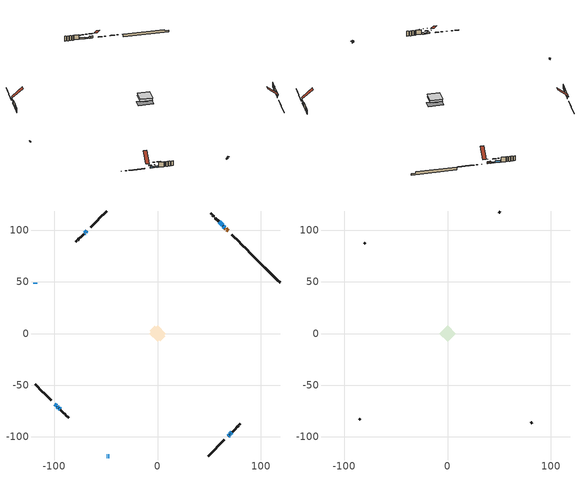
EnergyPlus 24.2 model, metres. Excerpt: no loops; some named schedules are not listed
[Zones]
conditioned space
 floor outside (Floor1 construction): -3.21,0 0,3.21 3.21,0 0,-3.21 z1.37
 floor adiabatic (AdiabaticFloorConstruction): -8.17,0 0,8.17 8.17,0 0,-8.17 z3.81
 floor foundation (Slab1 construction): -7.54,2.68 -2.68,7.54 7.54,-2.68 2.68,-7.54 z-1.37
 wall outside (RimJoist1 construction): 49.11,-118.56 56.71,-110.96 / -118.56,-49.11 -110.96,-56.71 / -49.11,118.56 -56.71,110.96 / 87.73,79.94 80.13,87.55 z1.37:1.67
 wall outside (RimJoist2 construction): 57.37,-110.3 64.76,-102.91 / -110.3,-57.37 -102.91,-64.76 / -57.37,110.3 -64.76,102.91 / 79.47,88.2 72.08,95.59 z1.37:1.67
 wall outside (AdiabaticWallConstruction 1): 68.46,99.21 67.24,100.43 / 66.59,101.09 65.98,101.7 z1.37:3.4
 wall outside (AdiabaticWallConstruction): -49.11,-118.56 -48.58,-118.56 / 65.32,102.35 63.63,104.04 / -68.38,99.29 -69.44,98.23 / -96.97,-70.71 -95.91,-71.77 z1.37:2.26; 68.38,-99.29 69.4,-98.27 z1.37:2.51; -99.29,-68.38 -97.62,-70.05 / -70.1,97.58 -70.74,96.93 / -95.25,-72.42 -94.22,-73.45 z1.37:2.82; -118.56,49.11 -118.56,48.19 z1.37:2.29; -47.65,-118.56 -46.68,-118.56 z1.37:2.97; 62.98,104.7 59.73,107.95 z1.37:3.22; 70.06,-97.61 70.46,-97.22 z1.37:2.23; 71.11,-96.56 71.94,-95.74 z1.37:2.54
 wall outside (Wall1 construction): 72.59,-95.08 75.62,-92.06 / -93.57,-74.1 -90.55,-77.13 / -71.4,96.27 -74.42,93.25 / 59.07,108.6 56.05,111.63 z1.37:6.25
 wall outside (Wall2 construction): 76.27,-91.4 76.73,-90.94 / -89.89,-77.78 -89.43,-78.24 / -75.08,92.59 -75.54,92.14 / 55.39,112.28 54.93,112.74 z1.37:6.25
 wall outside (Wall3 construction): 77.39,-90.29 78.56,-89.11 / -88.78,-78.9 -87.6,-80.07 / -76.19,91.48 -77.37,90.31 / 54.28,113.4 53.1,114.57 z1.37:6.25
 wall outside (Wall4 construction): 79.22,-88.45 80.14,-87.54 / -86.94,-80.73 -86.03,-81.65 / -78.02,89.65 -78.94,88.73 / 52.45,115.23 51.53,116.14 z1.37:6.25
 wall foundation (FoundationWall1 construction): 88.39,79.28,-1.37 88.39,79.28,1.37 115.55,52.13,1.37 115.55,52.13,0.25 118.56,49.11,0.25 118.56,49.11,-1.37
 window (WindowConstruction 8): -49.11,-118.56 -48.58,-118.56 z1.37:2.26
 window (WindowConstruction 5): 68.38,-99.29 69.4,-98.27 z1.37:2.51
 window (WindowConstruction 6): -99.29,-68.38 -97.62,-70.05 z1.37:2.82
 window (WindowConstruction 7): -118.56,49.11 -118.56,48.2 z1.37:2.28
 window (WindowConstruction 10): 65.32,102.35 63.63,104.04 z1.37:2.26
 window (WindowConstruction 11): -68.38,99.29 -69.44,98.23 z1.37:2.26
 window (WindowConstruction 12): -96.97,-70.71 -95.91,-71.77 z1.37:2.26
 window (WindowConstruction 9): -47.65,-118.56 -46.69,-118.56 z1.37:2.97
 window (WindowConstruction): 62.98,104.7 59.73,107.95 z1.37:3.22
 window (WindowConstruction 1): -70.1,97.58 -70.74,96.93 z1.37:2.82
 window (WindowConstruction 2): 70.06,-97.61 70.45,-97.22 z1.37:2.23
 window (WindowConstruction 3): 71.11,-96.56 71.94,-95.74 z1.37:2.54
 window (WindowConstruction 4): -95.25,-72.42 -94.23,-73.45 z1.37:2.82
 door (Door): 68.46,99.21 67.24,100.43 z1.37:3.4
 door (Door 1): 66.59,101.09 65.98,101.69 z1.37:3.4
 ceiling adiabatic (AdiabaticFloorConstruction): 0,-8.17 8.17,0 0,8.17 -8.17,0 z3.81
attic - vented
 floor to conditioned space (Floor2 construction Reversed): -8.07,0 0,8.07 8.07,0 0,-8.07 z6.25
 wall outside (Wall5 construction): 80.79,-86.88 81.9,-85.78 / -85.37,-82.3 -84.27,-83.41 / -79.6,88.07 -80.7,86.97 / 50.87,116.8 49.77,117.91 z1.37:6.25
 roof outside (Roof1 construction): 67.72,-99.95,6.25 60.65,-92.88,14.59 58.34,-95.18,14.59 65.42,-102.25,6.25; -99.95,-67.72,6.25 -92.88,-60.65,14.59 -95.18,-58.34,14.59 -102.25,-65.42,6.25; -67.72,99.95,6.25 -60.65,92.88,14.59 -58.34,95.18,14.59 -65.42,102.25,6.25; 69.12,98.55,6.25 62.04,91.48,14.59 64.35,89.18,14.59 71.42,96.25,6.25
shading: -48.28,-118.56 -49.41,-118.56 -49.41,-120.08 -48.28,-120.08 z2.56; 69.51,-98.16 68.27,-99.4 68.6,-99.72 69.83,-98.49 z2.66; -96.55,-71.13 -100.37,-67.3 -100.58,-67.52 -96.76,-71.34 z4.34; -118.56,47.9 -118.56,49.41 -118.86,49.41 -118.86,47.9 z2.58; 61.05,106.63 67.91,99.76 68.12,99.97 61.26,106.84 z5.92; -71.38,96.3 -66.44,101.23 -66.77,101.56 -71.7,96.62 z5; -92.46,-75.22 -100.42,-67.26 -100.63,-67.47 -92.67,-75.43 z7.14; -46.39,-118.56 -47.95,-118.56 -47.95,-119.78 -46.39,-119.78 z3.27; 58,109.67 64.7,102.97 64.92,103.18 58.21,109.88 z5.66; -70.85,96.82 -69.99,97.68 -70.32,98.01 -71.17,97.15 z2.97; 72.61,-95.06 67.9,-99.77 68.23,-100.1 72.94,-95.39 z5.28; 72.04,-95.63 71.01,-96.67 71.33,-96.99 72.37,-95.96 z2.69; -93.36,-74.31 -96.11,-71.56 -96.32,-71.77 -93.57,-74.52 z4.04
[Building]
Building 1: Terrain=Suburbs
[Site:Location]
Edmonton Intl AP_AB: Latitude {deg}=53.31; Longitude {deg}=-113.58; Time Zone {hr}=-7; Elevation {m}=723; Keep Site Location Information=Yes
[Site:GroundTemperature:Shallow]
-1.56185, -3.61833, -3.78302, -2.80711, 1.11059, 5.01004, 8.39065, 10.5322, 10.7141, 8.97234, 5.67794, 1.89811
[Site:WaterMainsTemperature]
Calculation Method=Schedule; Temperature Schedule=mains temperature schedule
[Material] Roughness=Rough; Thermal Absorptance=0.9
Name | Thickness {m} | Conductivity {W/m-K} | Density {kg/m3} | Specific Heat {J/kg-K} | Solar Absorptance | Visible Absorptance
asphalt or fiberglass shingles | 0.00635 | 0.162714 | 1121.4 | 1465.45 | 0.4 | 0.4
ceiling loosefill ins | 0.338667 | 0.0480833 | 16.02 | 1046.75 | 0.7 | 0.7
ceiling stud and cavity | 0.1397 | 0.131353 | 65.682 | 1177.47 | 0.7 | 0.7
concrete 4.0 in. | 0.1016 | 1.803125 | 2242.8 | 837.4 | 0.7 | 0.7
concrete 8.0 in. | 0.2032 | 1.803125 | 2242.8 | 837.4 | 0.7 | 0.7
door material | 0.04445 | 0.0451087 | 512.64 | 1214.23 | 0.7 | 0.7
exterior vertical ins | 0.0227803 | 0.029427 | 32.04 | 1214.23 | 0.7 | 0.7
floor covering | 0.0127 | 0.0433444 | 54.468 | 1339.84 | 0.6 | 0.6
floor rigid ins | 0.103632 | 0.029427 | 32.04 | 1214.23 | 0.7 | 0.7
floor rigid ins 1; wall rigid ins 1 | 0.512978 | 0.029427 | 32.04 | 1214.23 | 0.7 | 0.7
floor stud and cavity | 0.1397 | 0.163854 | 92.3553 | 1139.71 | 0.7 | 0.7
floor stud and cavity 1 | 0.1397 | 1.75129 | 37.0049 | 1207.88 | 0.7 | 0.7
furniture material conditioned space 1 | 0.1524 | 0.115458 | 640.8 | 1214.23 | 0.6 | 0.6
gypsum board | 0.0127 | 0.160291 | 801 | 837.4 | 0.6 | 0.6
gypsum board 1 | 0.0127 | 0.160291 | 801 | 837.4 | 0.7 | 0.7
osb sheathing 0.5 in. | 0.0127 | 0.115458 | 512.64 | 1214.23 | 0.7 | 0.7
osb sheathing 0.75 in. | 0.01905 | 0.115458 | 512.64 | 1214.23 | 0.7 | 0.7
osb sheathing 2.0 in. | 0.0508 | 0.115458 | 512.64 | 1214.23 | 0.7 | 0.7
rim joist stud and cavity | 0.0508 | 0.0451784 | 125.044 | 1163.47 | 0.6 | 0.6
rim joist stud and cavity 1 | 0.0508 | 0.029095 | 125.044 | 1163.47 | 0.6 | 0.6
wall rigid ins | 0.051816 | 0.029427 | 32.04 | 1214.23 | 0.7 | 0.7
wall stud and cavity | 0.1397 | 0.252675 | 139.0536 | 1170.24 | 0.7 | 0.7
wall stud and cavity 1 | 0.1397 | 0.360642 | 139.0536 | 1170.24 | 0.7 | 0.7
wall stud and cavity 2 | 0.1397 | 0.227335 | 139.0536 | 1170.24 | 0.7 | 0.7
wall stud and cavity 3 | 0.1397 | 0.302827 | 139.0536 | 1170.24 | 0.7 | 0.7
wall stud and cavity 4 | 0.0889 | 6.1454 | 50.32683 | 1063.81 | 0.6 | 0.6
wall stud and cavity 5 | 0.0889 | 0.380278 | 52.3479 | 1209.89 | 0.7 | 0.7
wall stud and cavity 6 | 0.0889 | 0.391764 | 83.0341 | 1211.67 | 0.7 | 0.7
wood siding | 0.0254 | 0.102417 | 544.68 | 1172.36 | 0.4 | 0.4
wood siding 1 | 0.00254 | 0.102417 | 544.68 | 1172.36 | 0.4 | 0.4
wood siding 2; wood siding 3; wood siding 4 | 0.0254 | 0.102417 | 544.68 | 1172.36 | 0.7 | 0.7
[WindowMaterial:SimpleGlazingSystem]
Name | U-Factor {W/m2-K} | Solar Heat Gain Coefficient
WindowMaterial | 2.05373 | 0.67
WindowMaterial 1 | 2.58746 | 0.46
WindowMaterial 10 | 2.19228 | 0.55
WindowMaterial 11 | 2.22634 | 0.52
WindowMaterial 2 | 2.56873 | 0.46
WindowMaterial 3 | 2.36318 | 0.56
WindowMaterial 4 | 2.086665 | 0.64
WindowMaterial 5 | 2.33763 | 0.57
WindowMaterial 6 | 2.07304 | 0.65
WindowMaterial 7 | 2.12698 | 0.59
WindowMaterial 8 | 2.16559 | 0.55
WindowMaterial 9 | 2.1565 | 0.57
[Construction]
AdiabaticFloorConstruction: floor stud and cavity 1, floor rigid ins 1, osb sheathing 0.75 in., floor covering
AdiabaticWallConstruction: wood siding 3, wall rigid ins 1, wall stud and cavity 5, gypsum board
AdiabaticWallConstruction 1: wood siding 4, wall rigid ins 1, wall stud and cavity 5, gypsum board
Door; Door 1: door material
Floor1 construction: floor stud and cavity, floor rigid ins, osb sheathing 0.75 in., floor covering
Floor2 construction Reversed: gypsum board, ceiling stud and cavity, ceiling loosefill ins
FoundationWall1 construction: concrete 8.0 in., gypsum board 1
furniture construction conditioned space 1: furniture material conditioned space 1
PartitionWallConstruction: gypsum board, wall stud and cavity 6, gypsum board
RimJoist1 construction: wood siding 2, osb sheathing 2.0 in., rim joist stud and cavity
RimJoist2 construction: wood siding 2, osb sheathing 2.0 in., rim joist stud and cavity 1
Roof1 construction: asphalt or fiberglass shingles
Slab1 construction: concrete 4.0 in.
Wall1 construction: wood siding, wall rigid ins, osb sheathing 0.5 in., wall stud and cavity, gypsum board
Wall2 construction: wood siding, wall rigid ins, osb sheathing 0.5 in., wall stud and cavity 1, gypsum board
Wall3 construction: wood siding, wall rigid ins, osb sheathing 0.5 in., wall stud and cavity 2, gypsum board
Wall4 construction: wood siding, wall rigid ins, osb sheathing 0.5 in., wall stud and cavity 3, gypsum board
Wall5 construction: wood siding 1, wall stud and cavity 4
WindowConstruction: WindowMaterial
WindowConstruction 1: WindowMaterial 1
WindowConstruction 10: WindowMaterial 10
WindowConstruction 11; WindowConstruction 12: WindowMaterial 11
WindowConstruction 2: WindowMaterial 2
WindowConstruction 3: WindowMaterial 3
WindowConstruction 4: WindowMaterial 4
WindowConstruction 5: WindowMaterial 5
WindowConstruction 6: WindowMaterial 6
WindowConstruction 7: WindowMaterial 7
WindowConstruction 8: WindowMaterial 8
WindowConstruction 9: WindowMaterial 9
[Zone] Multiplier=1; Part of Total Floor Area=Yes
Name | Volume {m3}
attic - vented | 158.771
conditioned space | 702.5
[Space]
Name | Zone | Volume {m3}
attic - vented 1 | attic - vented | 158.771
conditioned space 1 | conditioned space | 702.5
[ZoneInfiltration:EffectiveLeakageArea]
infil attic - vented 1: Zone or Space=attic - vented 1; Schedule=Always On Discrete; Effective Air Leakage Area {cm2}=4533.57; Stack Coefficient=0.000918985; Wind Coefficient=2.04821e-05
[ZoneMixing]
whole house fan mix: Zone or Space=attic - vented; Schedule=Always On Continuous; Design Flow Rate Calculation Method=Flow/Zone; Design Flow Rate {m3/s}=0; Source Zone or Space=conditioned space
[SurfaceProperty:ExposedFoundationPerimeter]
Slab1: Exposed Perimeter Calculation Method=TotalExposedPerimeter; Total Exposed Perimeter {m}=42.673
[InternalMass] Zone or ZoneList=conditioned space; Space or SpaceList=conditioned space 1
Name | Construction | Surface Area {m2}
furniture mass conditioned space 1 | furniture construction conditioned space 1 | 101.488
partition wall mass | PartitionWallConstruction | 253.72
[Lights]
interior lighting: Zone or ZoneList or Space or SpaceList=conditioned space 1; Schedule=interior lighting schedule; Design Level Calculation Method=LightingLevel; Lighting Level {W}=343.2; Return Air Fraction=0; Fraction Radiant=0.6; Fraction Visible=0.2; Fraction Replaceable=1
[People]
occupants: Zone or ZoneList or Space or SpaceList=conditioned space 1; Number of People Schedule=occupants schedule; Number of People Calculation Method=People; Number of People=3; Fraction Radiant=0.314171; Sensible Heat Fraction=0.56303; Activity Level Schedule=occupants activity schedule; Carbon Dioxide Generation Rate {m3/s-W}=0; Enable ASHRAE 55 Comfort Warnings=No; Mean Radiant Temperature Calculation Type=EnclosureAveraged
[ElectricEquipment] Zone or ZoneList or Space or SpaceList=conditioned space 1; Design Level Calculation Method=EquipmentLevel
Name | Schedule | Design Level {W} | Fraction Latent | Fraction Radiant | Fraction Lost
clothes dryer | clothes dryer schedule | 140.772 | 0.015 | 0.081 | 0.85
clothes washer | clothes washer schedule | 32.1985 | 0.03 | 0.162 | 0.7
cooking range | cooking range schedule | 215.147 | 0.08 | 0.432 | 0.2
dishwasher | dishwasher schedule | 66.8632 | 0.3 | 0.18 | 0.4
fridge | fridge schedule | 72.9452 | 0 | 0.6 | 0
mech vent bath fan 0 | mech vent bath fan 0 schedule | 50.2 | 0 | 0 | 1
mech vent bath fan 1 | mech vent bath fan 1 schedule | 50.2 | 0 | 0 | 1
mech vent bath fan 2 | mech vent bath fan 2 schedule | 50.2 | 0 | 0 | 1
mech vent house fan | mech vent house fan schedule | 0 | 0 | 0 | 1
mech vent house fan cfis | mech vent house fan cfis schedule | 0 | 0 | 0 | 0
mech vent range fan 0 | mech vent range fan 0 schedule | 57 | 0 | 0 | 1
misc plug loads | misc plug loads schedule | 494.7 | 0.045 | 0.513 | 0.1
whole house fan | Always On Discrete | 0 | 0 | 0 | 1
[OtherEquipment] Zone or ZoneList or Space or SpaceList=conditioned space 1; Design Level Calculation Method=EquipmentLevel
Name | Fuel Type | Schedule | Design Level {W} | Fraction Latent | Fraction Radiant | Fraction Lost
clothes dryer 1 | Electricity | clothes dryer schedule | 0 | 0.015 | 0.081 | 0.85
cooking range 1 | Electricity | cooking range schedule | 0 | 0.08 | 0.432 | 0.2
general water use latent | None | general water use schedule | 62.594 | 1 | 0 | 0
general water use sensible | None | general water use schedule | -61.6891 | 0 | 0.6 | 0
mech vent house fan latent load | None | Always On Discrete | 0 | 1 | 0 | 0
mech vent house fan sensible load | None | Always On Discrete | 0 | 0 | 0 | 0
water heater energy adjustment1 | NaturalGas | Always On Discrete | 0.01 | 0 | 0 | 1
[ZoneInfiltration:DesignFlowRate] Zone or ZoneList or Space or SpaceList=conditioned space 1; Schedule=Always On Discrete; Design Flow Rate Calculation Method=Flow/Zone; Design Flow Rate {m3/s}=0
infil flow; natural vent flow; whole house fan flow
[Foundation:Kiva]
Foundation Kiva 1: Initial Indoor Air Temperature {C}=18; Wall Height Above Grade {m}=1.36998; Wall Depth Below Slab {m}=0.2032; Custom Block Material Name 1=exterior vertical ins; Custom Block Depth 1 {m}=2.74; Custom Block X Position 1 {m}=0.2159; Custom Block Z Position 1 {m}=0
[Foundation:Kiva:Settings]
Soil Conductivity {W/m-K}=0.849921; Soil Density {kg/m3}=1842.3; Soil Specific Heat {J/kg-K}=418.7; Ground Solar Absorptivity=0.9; Ground Thermal Absorptivity=0.9; Ground Surface Roughness {m}=0.03; Far-Field Width {m}=40; Deep-Ground Boundary Condition=ZeroFlux; Deep-Ground Depth {m}=40; Minimum Cell Dimension {m}=0.2; Maximum Cell Growth Coefficient=3; Simulation Timestep=Timestep
[Exterior:Lights]
exterior lighting: Schedule=exterior lighting schedule; Design Level {W}=75.6
[Schedule:Constant]
Name | Hourly Value
Always On Continuous; mech vent house fan schedule; mech vent house fan cfis schedule; Always On Discrete | 1
occupants activity schedule | 117.228
fridge schedule | 0
[Schedule:Week:Daily]
interior lighting schedule Week Rule - Jan1-Jan27: interior lighting schedule day, interior lighting schedule day, interior lighting schedule day, interior lighting schedule day, interior lighting schedule day, interior lighting schedule day, interior lighting schedule day, interior lighting schedule default day, interior lighting schedule default day, interior lighting schedule default day, interior lighting schedule default day, interior lighting schedule default day
interior lighting schedule Week Rule - Jan28-Feb3: interior lighting schedule day, interior lighting schedule day, interior lighting schedule day, interior lighting schedule day, interior lighting schedule day 1, interior lighting schedule day 1, interior lighting schedule day 1, interior lighting schedule default day, interior lighting schedule default day, interior lighting schedule default day, interior lighting schedule default day, interior lighting schedule default day
interior lighting schedule Week Rule - Feb4-Feb24: interior lighting schedule day 1, interior lighting schedule day 1, interior lighting schedule day 1, interior lighting schedule day 1, interior lighting schedule day 1, interior lighting schedule day 1, interior lighting schedule day 1, interior lighting schedule default day, interior lighting schedule default day, interior lighting schedule default day, interior lighting schedule default day, interior lighting schedule default day
interior lighting schedule Week Rule - Feb25-Mar3: interior lighting schedule day 1, interior lighting schedule day 1, interior lighting schedule day 1, interior lighting schedule day 1, interior lighting schedule day 2, interior lighting schedule day 2, interior lighting schedule day 2, interior lighting schedule default day, interior lighting schedule default day, interior lighting schedule default day, interior lighting schedule default day, interior lighting schedule default day
interior lighting schedule Week Rule - Mar4-Mar31: interior lighting schedule day 2, interior lighting schedule day 2, interior lighting schedule day 2, interior lighting schedule day 2, interior lighting schedule day 2, interior lighting schedule day 2, interior lighting schedule day 2, interior lighting schedule default day, interior lighting schedule default day, interior lighting schedule default day, interior lighting schedule default day, interior lighting schedule default day
interior lighting schedule Week Rule - Apr1-Apr28: interior lighting schedule day 3, interior lighting schedule day 3, interior lighting schedule day 3, interior lighting schedule day 3, interior lighting schedule day 3, interior lighting schedule day 3, interior lighting schedule day 3, interior lighting schedule default day, interior lighting schedule default day, interior lighting schedule default day, interior lighting schedule default day, interior lighting schedule default day
interior lighting schedule Week Rule - Apr29-May5: interior lighting schedule day 3, interior lighting schedule day 3, interior lighting schedule day 4, interior lighting schedule day 4, interior lighting schedule day 4, interior lighting schedule day 4, interior lighting schedule day 4, interior lighting schedule default day, interior lighting schedule default day, interior lighting schedule default day, interior lighting schedule default day, interior lighting schedule default day
interior lighting schedule Week Rule - May6-May26: interior lighting schedule day 4, interior lighting schedule day 4, interior lighting schedule day 4, interior lighting schedule day 4, interior lighting schedule day 4, interior lighting schedule day 4, interior lighting schedule day 4, interior lighting schedule default day, interior lighting schedule default day, interior lighting schedule default day, interior lighting schedule default day, interior lighting schedule default day
interior lighting schedule Week Rule - May27-Jun2: interior lighting schedule day 4, interior lighting schedule day 4, interior lighting schedule day 4, interior lighting schedule day 4, interior lighting schedule day 4, interior lighting schedule day 5, interior lighting schedule day 5, interior lighting schedule default day, interior lighting schedule default day, interior lighting schedule default day, interior lighting schedule default day, interior lighting schedule default day
interior lighting schedule Week Rule - Jun3-Jun30: interior lighting schedule day 5, interior lighting schedule day 5, interior lighting schedule day 5, interior lighting schedule day 5, interior lighting schedule day 5, interior lighting schedule day 5, interior lighting schedule day 5, interior lighting schedule default day, interior lighting schedule default day, interior lighting schedule default day, interior lighting schedule default day, interior lighting schedule default day
interior lighting schedule Week Rule - Jul1-Jul28: interior lighting schedule day 6, interior lighting schedule day 6, interior lighting schedule day 6, interior lighting schedule day 6, interior lighting schedule day 6, interior lighting schedule day 6, interior lighting schedule day 6, interior lighting schedule default day, interior lighting schedule default day, interior lighting schedule default day, interior lighting schedule default day, interior lighting schedule default day
interior lighting schedule Week Rule - Jul29-Aug4: interior lighting schedule day 6, interior lighting schedule day 6, interior lighting schedule day 6, interior lighting schedule day 7, interior lighting schedule day 7, interior lighting schedule day 7, interior lighting schedule day 7, interior lighting schedule default day, interior lighting schedule default day, interior lighting schedule default day, interior lighting schedule default day, interior lighting schedule default day
interior lighting schedule Week Rule - Aug5-Aug25: interior lighting schedule day 7, interior lighting schedule day 7, interior lighting schedule day 7, interior lighting schedule day 7, interior lighting schedule day 7, interior lighting schedule day 7, interior lighting schedule day 7, interior lighting schedule default day, interior lighting schedule default day, interior lighting schedule default day, interior lighting schedule default day, interior lighting schedule default day
interior lighting schedule Week Rule - Aug26-Sep1: interior lighting schedule day 7, interior lighting schedule day 7, interior lighting schedule day 7, interior lighting schedule day 7, interior lighting schedule day 7, interior lighting schedule day 7, interior lighting schedule day 8, interior lighting schedule default day, interior lighting schedule default day, interior lighting schedule default day, interior lighting schedule default day, interior lighting schedule default day
interior lighting schedule Week Rule - Sep2-Sep29: interior lighting schedule day 8, interior lighting schedule day 8, interior lighting schedule day 8, interior lighting schedule day 8, interior lighting schedule day 8, interior lighting schedule day 8, interior lighting schedule day 8, interior lighting schedule default day, interior lighting schedule default day, interior lighting schedule default day, interior lighting schedule default day, interior lighting schedule default day
interior lighting schedule Week Rule - Sep30-Oct6: interior lighting schedule day 8, interior lighting schedule day 9, interior lighting schedule day 9, interior lighting schedule day 9, interior lighting schedule day 9, interior lighting schedule day 9, interior lighting schedule day 9, interior lighting schedule default day, interior lighting schedule default day, interior lighting schedule default day, interior lighting schedule default day, interior lighting schedule default day
interior lighting schedule Week Rule - Oct7-Oct27: interior lighting schedule day 9, interior lighting schedule day 9, interior lighting schedule day 9, interior lighting schedule day 9, interior lighting schedule day 9, interior lighting schedule day 9, interior lighting schedule day 9, interior lighting schedule default day, interior lighting schedule default day, interior lighting schedule default day, interior lighting schedule default day, interior lighting schedule default day
interior lighting schedule Week Rule - Oct28-Nov3: interior lighting schedule day 9, interior lighting schedule day 9, interior lighting schedule day 9, interior lighting schedule day 9, interior lighting schedule day 10, interior lighting schedule day 10, interior lighting schedule day 10, interior lighting schedule default day, interior lighting schedule default day, interior lighting schedule default day, interior lighting schedule default day, interior lighting schedule default day
interior lighting schedule Week Rule - Nov4-Nov24: interior lighting schedule day 10, interior lighting schedule day 10, interior lighting schedule day 10, interior lighting schedule day 10, interior lighting schedule day 10, interior lighting schedule day 10, interior lighting schedule day 10, interior lighting schedule default day, interior lighting schedule default day, interior lighting schedule default day, interior lighting schedule default day, interior lighting schedule default day
interior lighting schedule Week Rule - Nov25-Dec1: interior lighting schedule day 10, interior lighting schedule day 10, interior lighting schedule day 10, interior lighting schedule day 10, interior lighting schedule day 10, interior lighting schedule day 10, interior lighting schedule day 11, interior lighting schedule default day, interior lighting schedule default day, interior lighting schedule default day, interior lighting schedule default day, interior lighting schedule default day
interior lighting schedule Week Rule - Dec2-Dec31: interior lighting schedule day 11, interior lighting schedule day 11, interior lighting schedule day 11, interior lighting schedule day 11, interior lighting schedule day 11, interior lighting schedule day 11, interior lighting schedule day 11, interior lighting schedule default day, interior lighting schedule default day, interior lighting schedule default day, interior lighting schedule default day, interior lighting schedule default day
occupants schedule Week Rule - Jan1-Dec31: occupants schedule day, occupants schedule day, occupants schedule day, occupants schedule day, occupants schedule day, occupants schedule day, occupants schedule day, occupants schedule default day, occupants schedule default day, occupants schedule default day, occupants schedule default day, occupants schedule default day
clothes dryer schedule Week Rule - Jan1-Dec31: clothes dryer schedule day, clothes dryer schedule day, clothes dryer schedule day, clothes dryer schedule day, clothes dryer schedule day, clothes dryer schedule day, clothes dryer schedule day, clothes dryer schedule default day, clothes dryer schedule default day, clothes dryer schedule default day, clothes dryer schedule default day, clothes dryer schedule default day
clothes washer schedule Week Rule - Jan1-Dec31: clothes washer schedule day, clothes washer schedule day, clothes washer schedule day, clothes washer schedule day, clothes washer schedule day, clothes washer schedule day, clothes washer schedule day, clothes washer schedule default day, clothes washer schedule default day, clothes washer schedule default day, clothes washer schedule default day, clothes washer schedule default day
cooking range schedule Week Rule - Jan1-Dec31: cooking range schedule day, cooking range schedule day, cooking range schedule day, cooking range schedule day, cooking range schedule day, cooking range schedule day, cooking range schedule day, cooking range schedule default day, cooking range schedule default day, cooking range schedule default day, cooking range schedule default day, cooking range schedule default day
dishwasher schedule Week Rule - Jan1-Dec31: dishwasher schedule day, dishwasher schedule day, dishwasher schedule day, dishwasher schedule day, dishwasher schedule day, dishwasher schedule day, dishwasher schedule day, dishwasher schedule default day, dishwasher schedule default day, dishwasher schedule default day, dishwasher schedule default day, dishwasher schedule default day
mech vent bath fan 0 schedule Week Rule - Jan1-Dec31: mech vent bath fan 0 schedule day, mech vent bath fan 0 schedule day, mech vent bath fan 0 schedule day, mech vent bath fan 0 schedule day, mech vent bath fan 0 schedule day, mech vent bath fan 0 schedule day, mech vent bath fan 0 schedule day, mech vent bath fan 0 schedule default day, mech vent bath fan 0 schedule default day, mech vent bath fan 0 schedule default day, mech vent bath fan 0 schedule default day, mech vent bath fan 0 schedule default day
mech vent bath fan 1 schedule Week Rule - Jan1-Dec31: mech vent bath fan 1 schedule day, mech vent bath fan 1 schedule day, mech vent bath fan 1 schedule day, mech vent bath fan 1 schedule day, mech vent bath fan 1 schedule day, mech vent bath fan 1 schedule day, mech vent bath fan 1 schedule day, mech vent bath fan 1 schedule default day, mech vent bath fan 1 schedule default day, mech vent bath fan 1 schedule default day, mech vent bath fan 1 schedule default day, mech vent bath fan 1 schedule default day
mech vent bath fan 2 schedule Week Rule - Jan1-Dec31: mech vent bath fan 2 schedule day, mech vent bath fan 2 schedule day, mech vent bath fan 2 schedule day, mech vent bath fan 2 schedule day, mech vent bath fan 2 schedule day, mech vent bath fan 2 schedule day, mech vent bath fan 2 schedule day, mech vent bath fan 2 schedule default day, mech vent bath fan 2 schedule default day, mech vent bath fan 2 schedule default day, mech vent bath fan 2 schedule default day, mech vent bath fan 2 schedule default day
mech vent range fan 0 schedule Week Rule - Jan1-Dec31: mech vent range fan 0 schedule day, mech vent range fan 0 schedule day, mech vent range fan 0 schedule day, mech vent range fan 0 schedule day, mech vent range fan 0 schedule day, mech vent range fan 0 schedule day, mech vent range fan 0 schedule day, mech vent range fan 0 schedule default day, mech vent range fan 0 schedule default day, mech vent range fan 0 schedule default day, mech vent range fan 0 schedule default day, mech vent range fan 0 schedule default day
misc plug loads schedule Week Rule - Jan1-Dec31: misc plug loads schedule day, misc plug loads schedule day, misc plug loads schedule day, misc plug loads schedule day, misc plug loads schedule day, misc plug loads schedule day, misc plug loads schedule day, misc plug loads schedule default day, misc plug loads schedule default day, misc plug loads schedule default day, misc plug loads schedule default day, misc plug loads schedule default day
general water use schedule Week Rule - Jan1-Dec31: general water use schedule day, general water use schedule day, general water use schedule day, general water use schedule day, general water use schedule day, general water use schedule day, general water use schedule day, general water use schedule default day, general water use schedule default day, general water use schedule default day, general water use schedule default day, general water use schedule default day
exterior lighting schedule Week Rule - Jan1-Jan27: exterior lighting schedule day, exterior lighting schedule day, exterior lighting schedule day, exterior lighting schedule day, exterior lighting schedule day, exterior lighting schedule day, exterior lighting schedule day, exterior lighting schedule default day, exterior lighting schedule default day, exterior lighting schedule default day, exterior lighting schedule default day, exterior lighting schedule default day
exterior lighting schedule Week Rule - Jan28-Feb3: exterior lighting schedule day, exterior lighting schedule day, exterior lighting schedule day, exterior lighting schedule day, exterior lighting schedule day 1, exterior lighting schedule day 1, exterior lighting schedule day 1, exterior lighting schedule default day, exterior lighting schedule default day, exterior lighting schedule default day, exterior lighting schedule default day, exterior lighting schedule default day
exterior lighting schedule Week Rule - Feb4-Feb24: exterior lighting schedule day 1, exterior lighting schedule day 1, exterior lighting schedule day 1, exterior lighting schedule day 1, exterior lighting schedule day 1, exterior lighting schedule day 1, exterior lighting schedule day 1, exterior lighting schedule default day, exterior lighting schedule default day, exterior lighting schedule default day, exterior lighting schedule default day, exterior lighting schedule default day
exterior lighting schedule Week Rule - Feb25-Mar3: exterior lighting schedule day 1, exterior lighting schedule day 1, exterior lighting schedule day 1, exterior lighting schedule day 1, exterior lighting schedule day 2, exterior lighting schedule day 2, exterior lighting schedule day 2, exterior lighting schedule default day, exterior lighting schedule default day, exterior lighting schedule default day, exterior lighting schedule default day, exterior lighting schedule default day
exterior lighting schedule Week Rule - Mar4-Mar31: exterior lighting schedule day 2, exterior lighting schedule day 2, exterior lighting schedule day 2, exterior lighting schedule day 2, exterior lighting schedule day 2, exterior lighting schedule day 2, exterior lighting schedule day 2, exterior lighting schedule default day, exterior lighting schedule default day, exterior lighting schedule default day, exterior lighting schedule default day, exterior lighting schedule default day
exterior lighting schedule Week Rule - Apr1-Apr28: exterior lighting schedule day 3, exterior lighting schedule day 3, exterior lighting schedule day 3, exterior lighting schedule day 3, exterior lighting schedule day 3, exterior lighting schedule day 3, exterior lighting schedule day 3, exterior lighting schedule default day, exterior lighting schedule default day, exterior lighting schedule default day, exterior lighting schedule default day, exterior lighting schedule default day
exterior lighting schedule Week Rule - Apr29-May5: exterior lighting schedule day 3, exterior lighting schedule day 3, exterior lighting schedule day 4, exterior lighting schedule day 4, exterior lighting schedule day 4, exterior lighting schedule day 4, exterior lighting schedule day 4, exterior lighting schedule default day, exterior lighting schedule default day, exterior lighting schedule default day, exterior lighting schedule default day, exterior lighting schedule default day
exterior lighting schedule Week Rule - May6-May26: exterior lighting schedule day 4, exterior lighting schedule day 4, exterior lighting schedule day 4, exterior lighting schedule day 4, exterior lighting schedule day 4, exterior lighting schedule day 4, exterior lighting schedule day 4, exterior lighting schedule default day, exterior lighting schedule default day, exterior lighting schedule default day, exterior lighting schedule default day, exterior lighting schedule default day
exterior lighting schedule Week Rule - May27-Jun2: exterior lighting schedule day 4, exterior lighting schedule day 4, exterior lighting schedule day 4, exterior lighting schedule day 4, exterior lighting schedule day 4, exterior lighting schedule day 5, exterior lighting schedule day 5, exterior lighting schedule default day, exterior lighting schedule default day, exterior lighting schedule default day, exterior lighting schedule default day, exterior lighting schedule default day
exterior lighting schedule Week Rule - Jun3-Jun30: exterior lighting schedule day 5, exterior lighting schedule day 5, exterior lighting schedule day 5, exterior lighting schedule day 5, exterior lighting schedule day 5, exterior lighting schedule day 5, exterior lighting schedule day 5, exterior lighting schedule default day, exterior lighting schedule default day, exterior lighting schedule default day, exterior lighting schedule default day, exterior lighting schedule default day
[Schedule:Year]
interior lighting schedule: interior lighting schedule Week Rule - Jan1-Jan27, 1, 1, 1, 27, interior lighting schedule Week Rule - Jan28-Feb3, 1, 28, 2, 3, interior lighting schedule Week Rule - Feb4-Feb24, 2, 4, 2, 24, interior lighting schedule Week Rule - Feb25-Mar3, 2, 25, 3, 3, interior lighting schedule Week Rule - Mar4-Mar31, 3, 4, 3, 31, interior lighting schedule Week Rule - Apr1-Apr28, 4, 1, 4, 28, interior lighting schedule Week Rule - Apr29-May5, 4, 29, 5, 5, interior lighting schedule Week Rule - May6-May26, 5, 6, 5, 26, interior lighting schedule Week Rule - May27-Jun2, 5, 27, 6, 2, interior lighting schedule Week Rule - Jun3-Jun30, 6, 3, 6, 30, interior lighting schedule Week Rule - Jul1-Jul28, 7, 1, 7, 28, interior lighting schedule Week Rule - Jul29-Aug4, 7, 29, 8, 4, interior lighting schedule Week Rule - Aug5-Aug25, 8, 5, 8, 25, interior lighting schedule Week Rule - Aug26-Sep1, 8, 26, 9, 1, interior lighting schedule Week Rule - Sep2-Sep29, 9, 2, 9, 29, interior lighting schedule Week Rule - Sep30-Oct6, 9, 30, 10, 6, interior lighting schedule Week Rule - Oct7-Oct27, 10, 7, 10, 27, interior lighting schedule Week Rule - Oct28-Nov3, 10, 28, 11, 3, interior lighting schedule Week Rule - Nov4-Nov24, 11, 4, 11, 24, interior lighting schedule Week Rule - Nov25-Dec1, 11, 25, 12, 1, interior lighting schedule Week Rule - Dec2-Dec31, 12, 2, 12, 31
occupants schedule: occupants schedule Week Rule - Jan1-Dec31, 1, 1, 12, 31
clothes dryer schedule: clothes dryer schedule Week Rule - Jan1-Dec31, 1, 1, 12, 31
clothes washer schedule: clothes washer schedule Week Rule - Jan1-Dec31, 1, 1, 12, 31
cooking range schedule: cooking range schedule Week Rule - Jan1-Dec31, 1, 1, 12, 31
dishwasher schedule: dishwasher schedule Week Rule - Jan1-Dec31, 1, 1, 12, 31
mech vent bath fan 0 schedule: mech vent bath fan 0 schedule Week Rule - Jan1-Dec31, 1, 1, 12, 31
mech vent bath fan 1 schedule: mech vent bath fan 1 schedule Week Rule - Jan1-Dec31, 1, 1, 12, 31
mech vent bath fan 2 schedule: mech vent bath fan 2 schedule Week Rule - Jan1-Dec31, 1, 1, 12, 31
mech vent range fan 0 schedule: mech vent range fan 0 schedule Week Rule - Jan1-Dec31, 1, 1, 12, 31
misc plug loads schedule: misc plug loads schedule Week Rule - Jan1-Dec31, 1, 1, 12, 31
general water use schedule: general water use schedule Week Rule - Jan1-Dec31, 1, 1, 12, 31
exterior lighting schedule: exterior lighting schedule Week Rule - Jan1-Jan27, 1, 1, 1, 27, exterior lighting schedule Week Rule - Jan28-Feb3, 1, 28, 2, 3, exterior lighting schedule Week Rule - Feb4-Feb24, 2, 4, 2, 24, exterior lighting schedule Week Rule - Feb25-Mar3, 2, 25, 3, 3, exterior lighting schedule Week Rule - Mar4-Mar31, 3, 4, 3, 31, exterior lighting schedule Week Rule - Apr1-Apr28, 4, 1, 4, 28, exterior lighting schedule Week Rule - Apr29-May5, 4, 29, 5, 5, exterior lighting schedule Week Rule - May6-May26, 5, 6, 5, 26, exterior lighting schedule Week Rule - May27-Jun2, 5, 27, 6, 2, exterior lighting schedule Week Rule - Jun3-Jun30, 6, 3, 6, 30, exterior lighting schedule Week Rule - Jul1-Jul28, 7, 1, 7, 28, exterior lighting schedule Week Rule - Jul29-Aug4, 7, 29, 8, 4, exterior lighting schedule Week Rule - Aug5-Aug25, 8, 5, 8, 25, exterior lighting schedule Week Rule - Aug26-Sep1, 8, 26, 9, 1, exterior lighting schedule Week Rule - Sep2-Sep29, 9, 2, 9, 29, exterior lighting schedule Week Rule - Sep30-Oct6, 9, 30, 10, 6, exterior lighting schedule Week Rule - Oct7-Oct27, 10, 7, 10, 27, exterior lighting schedule Week Rule - Oct28-Nov3, 10, 28, 11, 3, exterior lighting schedule Week Rule - Nov4-Nov24, 11, 4, 11, 24, exterior lighting schedule Week Rule - Nov25-Dec1, 11, 25, 12, 1, exterior lighting schedule Week Rule - Dec2-Dec31, 12, 2, 12, 31
[Schedule:Compact]
mains temperature schedule: Through: 01/01, For: AllDays, Until: 24:00, 3.97167, Through: 01/02, For: AllDays, Until: 24:00, 3.90778, Through: 01/03, For: AllDays, Until: 24:00, 3.84556, Through: 01/04, For: AllDays, Until: 24:00, 3.78389, Through: 01/05, For: AllDays, Until: 24:00, 3.72278, Through: 01/06, For: AllDays, Until: 24:00, 3.66278, Through: 01/07, For: AllDays, Until: 24:00, 3.60389, Through: 01/08, For: AllDays, Until: 24:00, 3.54556, Through: 01/09, For: AllDays, Until: 24:00, 3.48833, Through: 01/10, For: AllDays, Until: 24:00, 3.43167, Through: 01/11, For: AllDays, Until: 24:00, 3.37611, Through: 01/12, For: AllDays, Until: 24:00, 3.32167, Through: 01/13, For: AllDays, Until: 24:00, 3.26833, Through: 01/14, For: AllDays, Until: 24:00, 3.21556, Through: 01/15, For: AllDays, Until: 24:00, 3.16444, Through: 01/16, For: AllDays, Until: 24:00, 3.11389, Through: 01/17, For: AllDays, Until: 24:00, 3.06444, Through: 01/18, For: AllDays, Until: 24:00, 3.01611, Through: 01/19, For: AllDays, Until: 24:00, 2.96889, Through: 01/20, For: AllDays, Until: 24:00, 2.92278, Through: 01/21, For: AllDays, Until: 24:00, 2.87722, Through: 01/22, For: AllDays, Until: 24:00, 2.83333, Through: 01/23, For: AllDays, Until: 24:00, 2.79056, Through: 01/24, For: AllDays, Until: 24:00, 2.74889, Through: 01/25, For: AllDays, Until: 24:00, 2.70833, Through: 01/26, For: AllDays, Until: 24:00, 2.66889, Through: 01/27, For: AllDays, Until: 24:00, 2.63056, Through: 01/28, For: AllDays, Until: 24:00, 2.59333, Through: 01/29, For: AllDays, Until: 24:00, 2.55778, Through: 01/30, For: AllDays, Until: 24:00, 2.52278, Through: 01/31, For: AllDays, Until: 24:00, 2.48944, Through: 02/01, For: AllDays, Until: 24:00, 2.45722, Through: 02/02, For: AllDays, Until: 24:00, 2.42611, Through: 02/03, For: AllDays, Until: 24:00, 2.39667, Through: 02/04, For: AllDays, Until: 24:00, 2.36833, Through: 02/05, For: AllDays, Until: 24:00, 2.34111, Through: 02/06, For: AllDays, Until: 24:00, 2.315, Through: 02/07, For: AllDays, Until: 24:00, 2.29056, Through: 02/08, For: AllDays, Until: 24:00, 2.26722, Through: 02/09, For: AllDays, Until: 24:00, 2.245, Through: 02/10, For: AllDays, Until: 24:00, 2.22444, Through: 02/11, For: AllDays, Until: 24:00, 2.20444, Through: 02/12, For: AllDays, Until: 24:00, 2.18667, Through: 02/13, For: AllDays, Until: 24:00, 2.17, Through: 02/14, For: AllDays, Until: 24:00, 2.15444, Through: 02/15, For: AllDays, Until: 24:00, 2.14, Through: 02/16, For: AllDays, Until: 24:00, 2.12722, Through: 02/17, For: AllDays, Until: 24:00, 2.11556, Through: 02/18, For: AllDays, Until: 24:00, 2.10556, Through: 02/19, For: AllDays, Until: 24:00, 2.09667, Through: 02/20, For: AllDays, Until: 24:00, 2.08889, Through: 02/21, For: AllDays, Until: 24:00, 2.08278, Through: 02/22, For: AllDays, Until: 24:00, 2.07833, Through: 02/23, For: AllDays, Until: 24:00, 2.07444, Through: 02/24, For: AllDays, Until: 24:00, 2.07278, Through: 02/25, For: AllDays, Until: 24:00, 2.07167, Through: 02/26, For: AllDays, Until: 24:00, 2.07222, Through: 02/27, For: AllDays, Until: 24:00, 2.07444, Through: 02/28, For: AllDays, Until: 24:00, 2.07778, Through: 03/01, For: AllDays, Until: 24:00, 2.08222, Through: 03/02, For: AllDays, Until: 24:00, 2.08833, Through: 03/03, For: AllDays, Until: 24:00, 2.09556, Through: 03/04, For: AllDays, Until: 24:00, 2.10444, Through: 03/05, For: AllDays, Until: 24:00, 2.11444, Through: 03/06, For: AllDays, Until: 24:00, 2.12556, Through: 03/07, For: AllDays, Until: 24:00, 2.13833, Through: 03/08, For: AllDays, Until: 24:00, 2.15278, Through: 03/09, For: AllDays, Until: 24:00, 2.16778, Through: 03/10, For: AllDays, Until: 24:00, 2.18444, Through: 03/11, For: AllDays, Until: 24:00, 2.20278, Through: 03/12, For: AllDays, Until: 24:00, 2.22167, Through: 03/13, For: AllDays, Until: 24:00, 2.24278, Through: 03/14, For: AllDays, Until: 24:00, 2.26444, Through: 03/15, For: AllDays, Until: 24:00, 2.28778, Through: 03/16, For: AllDays, Until: 24:00, 2.31222, Through: 03/17, For: AllDays, Until: 24:00, 2.33778, Through: 03/18, For: AllDays, Until: 24:00, 2.365, Through: 03/19, For: AllDays, Until: 24:00, 2.39333, Through: 03/20, For: AllDays, Until: 24:00, 2.42278, Through: 03/21, For: AllDays, Until: 24:00, 2.45389, Through: 03/22, For: AllDays, Until: 24:00, 2.48611, Through: 03/23, For: AllDays, Until: 24:00, 2.51889, Through: 03/24, For: AllDays, Until: 24:00, 2.55389, Through: 03/25, For: AllDays, Until: 24:00, 2.58944, Through: 03/26, For: AllDays, Until: 24:00, 2.62611, Through: 03/27, For: AllDays, Until: 24:00, 2.66444, Through: 03/28, For: AllDays, Until: 24:00, 2.70389, Through: 03/29, For: AllDays, Until: 24:00, 2.74389, Through: 03/30, For: AllDays, Until: 24:00, 2.78556, Through: 03/31, For: AllDays, Until: 24:00, 2.82833, Through: 04/01, For: AllDays, Until: 24:00, 2.87222, Through: 04/02, For: AllDays, Until: 24:00, 2.91722, Through: 04/03, For: AllDays, Until: 24:00, 2.96333, Through: 04/04, For: AllDays, Until: 24:00, 3.01056, Through: 04/05, For: AllDays, Until: 24:00, 3.05889, Through: 04/06, For: AllDays, Until: 24:00, 3.10833, Through: 04/07, For: AllDays, Until: 24:00, 3.15833, Through: 04/08, For: AllDays, Until: 24:00, 3.21, Through: 04/09, For: AllDays, Until: 24:00, 3.26222, Through: 04/10, For: AllDays, Until: 24:00, 3.31556, Through: 04/11, For: AllDays, Until: 24:00, 3.37, Through: 04/12, For: AllDays, Until: 24:00, 3.42556, Through: 04/13, For: AllDays, Until: 24:00, 3.48167, Through: 04/14, For: AllDays, Until: 24:00, 3.53889, Through: 04/15, For: AllDays, Until: 24:00, 3.59722, Through: 04/16, For: AllDays, Until: 24:00, 3.65611, Through: 04/17, For: AllDays, Until: 24:00, 3.71611, Through: 04/18, For: AllDays, Until: 24:00, 3.77667, Through: 04/19, For: AllDays, Until: 24:00, 3.83833, Through: 04/20, For: AllDays, Until: 24:00, 3.90111, Through: 04/21, For: AllDays, Until: 24:00, 3.96444, Through: 04/22, For: AllDays, Until: 24:00, 4.02833, Through: 04/23, For: AllDays, Until: 24:00, 4.09333, Through: 04/24, For: AllDays, Until: 24:00, 4.15889, Through: 04/25, For: AllDays, Until: 24:00, 4.225, Through: 04/26, For: AllDays, Until: 24:00, 4.29222, Through: 04/27, For: AllDays, Until: 24:00, 4.36, Through: 04/28, For: AllDays, Until: 24:00, 4.42833, Through: 04/29, For: AllDays, Until: 24:00, 4.49722, Through: 04/30, For: AllDays, Until: 24:00, 4.56667, Through: 05/01, For: AllDays, Until: 24:00, 4.63722, Through: 05/02, For: AllDays, Until: 24:00, 4.70833, Through: 05/03, For: AllDays, Until: 24:00, 4.77944, Through: 05/04, For: AllDays, Until: 24:00, 4.85167, Through: 05/05, For: AllDays, Until: 24:00, 4.92389, Through: 05/06, For: AllDays, Until: 24:00, 4.99722, Through: 05/07, For: AllDays, Until: 24:00, 5.07056, Through: 05/08, For: AllDays, Until: 24:00, 5.145, Through: 05/09, For: AllDays, Until: 24:00, 5.21944, Through: 05/10, For: AllDays, Until: 24:00, 5.29389, Through: 05/11, For: AllDays, Until: 24:00, 5.36944, Through: 05/12, For: AllDays, Until: 24:00, 5.445, Through: 05/13, For: AllDays, Until: 24:00, 5.52111, Through: 05/14, For: AllDays, Until: 24:00, 5.59722, Through: 05/15, For: AllDays, Until: 24:00, 5.67389, Through: 05/16, For: AllDays, Until: 24:00, 5.75056, Through: 05/17, For: AllDays, Until: 24:00, 5.82778, Through: 05/18, For: AllDays, Until: 24:00, 5.90556, Through: 05/19, For: AllDays, Until: 24:00, 5.98278, Through: 05/20, For: AllDays, Until: 24:00, 6.06056, Through: 05/21, For: AllDays, Until: 24:00, 6.13889, Through: 05/22, For: AllDays, Until: 24:00, 6.21667, Through: 05/23, For: AllDays, Until: 24:00, 6.295, Through: 05/24, For: AllDays, Until: 24:00, 6.37333, Through: 05/25, For: AllDays, Until: 24:00, 6.45222, Through: 05/26, For: AllDays, Until: 24:00, 6.53056, Through: 05/27, For: AllDays, Until: 24:00, 6.60889, Through: 05/28, For: AllDays, Until: 24:00, 6.68778, Through: 05/29, For: AllDays, Until: 24:00, 6.76611, Through: 05/30, For: AllDays, Until: 24:00, 6.84444, Through: 05/31, For: AllDays, Until: 24:00, 6.92278, Through: 06/01, For: AllDays, Until: 24:00, 7.00111, Through: 06/02, For: AllDays, Until: 24:00, 7.07944, Through: 06/03, For: AllDays, Until: 24:00, 7.15778, Through: 06/04, For: AllDays, Until: 24:00, 7.23556, Through: 06/05, For: AllDays, Until: 24:00, 7.31333, Through: 06/06, For: AllDays, Until: 24:00, 7.39056, Through: 06/07, For: AllDays, Until: 24:00, 7.46833, Through: 06/08, For: AllDays, Until: 24:00, 7.545, Through: 06/09, For: AllDays, Until: 24:00, 7.62222, Through: 06/10, For: AllDays, Until: 24:00, 7.69833, Through: 06/11, For: AllDays, Until: 24:00, 7.775, Through: 06/12, For: AllDays, Until: 24:00, 7.85056, Through: 06/13, For: AllDays, Until: 24:00, 7.92611, Through: 06/14, For: AllDays, Until: 24:00, 8.00111, Through: 06/15, For: AllDays, Until: 24:00, 8.07611, Through: 06/16, For: AllDays, Until: 24:00, 8.15056, Through: 06/17, For: AllDays, Until: 24:00, 8.22389, Through: 06/18, For: AllDays, Until: 24:00, 8.29778, Through: 06/19, For: AllDays, Until: 24:00, 8.37056, Through: 06/20, For: AllDays, Until: 24:00, 8.44278, Through: 06/21, For: AllDays, Until: 24:00, 8.51444, Through: 06/22, For: AllDays, Until: 24:00, 8.58611, Through: 06/23, For: AllDays, Until: 24:00, 8.65667, Through: 06/24, For: AllDays, Until: 24:00, 8.72667, Through: 06/25, For: AllDays, Until: 24:00, 8.79611, Through: 06/26, For: AllDays, Until: 24:00, 8.865, Through: 06/27, For: AllDays, Until: 24:00, 8.93333, Through: 06/28, For: AllDays, Until: 24:00, 9.00056, Through: 06/29, For: AllDays, Until: 24:00, 9.06778, Through: 06/30, For: AllDays, Until: 24:00, 9.13333, Through: 07/01, For: AllDays, Until: 24:00, 9.19889, Through: 07/02, For: AllDays, Until: 24:00, 9.26333, Through: 07/03, For: AllDays, Until: 24:00, 9.32722, Through: 07/04, For: AllDays, Until: 24:00, 9.39056, Through: 07/05, For: AllDays, Until: 24:00, 9.45278, Through: 07/06, For: AllDays, Until: 24:00, 9.51389, Through: 07/07, For: AllDays, Until: 24:00, 9.57444, Through: 07/08, For: AllDays, Until: 24:00, 9.63389, Through: 07/09, For: AllDays, Until: 24:00, 9.69278, Through: 07/10, For: AllDays, Until: 24:00, 9.75056, Through: 07/11, For: AllDays, Until: 24:00, 9.80778, Through: 07/12, For: AllDays, Until: 24:00, 9.86333, Through: 07/13, For: AllDays, Until: 24:00, 9.91833, Through: 07/14, For: AllDays, Until: 24:00, 9.97278, Through: 07/15, For: AllDays, Until: 24:00, 10.0256, Through: 07/16, For: AllDays, Until: 24:00, 10.0778, Through: 07/17, For: AllDays, Until: 24:00, 10.1289, Through: 07/18, For: AllDays, Until: 24:00, 10.1789, Through: 07/19, For: AllDays, Until: 24:00, 10.2278, Through: 07/20, For: AllDays, Until: 24:00, 10.2756, Through: 07/21, For: AllDays, Until: 24:00, 10.3222, Through: 07/22, For: AllDays, Until: 24:00, 10.3683, Through: 07/23, For: AllDays, Until: 24:00, 10.4128, Through: 07/24, For: AllDays, Until: 24:00, 10.4561, Through: 07/25, For: AllDays, Until: 24:00, 10.4989, Through: 07/26, For: AllDays, Until: 24:00, 10.54, Through: 07/27, For: AllDays, Until: 24:00, 10.58, Through: 07/28, For: AllDays, Until: 24:00, 10.6189, Through: 07/29, For: AllDays, Until: 24:00, 10.6567, Through: 07/30, For: AllDays, Until: 24:00, 10.6928, Through: 07/31, For: AllDays, Until: 24:00, 10.7283, Through: 08/01, For: AllDays, Until: 24:00, 10.7622, Through: 08/02, For: AllDays, Until: 24:00, 10.7956, Through: 08/03, For: AllDays, Until: 24:00, 10.8272, Through: 08/04, For: AllDays, Until: 24:00, 10.8572, Through: 08/05, For: AllDays, Until: 24:00, 10.8867, Through: 08/06, For: AllDays, Until: 24:00, 10.9144, Through: 08/07, For: AllDays, Until: 24:00, 10.9411, Through: 08/08, For: AllDays, Until: 24:00, 10.9667, Through: 08/09, For: AllDays, Until: 24:00, 10.9906, Through: 08/10, For: AllDays, Until: 24:00, 11.0133, Through: 08/11, For: AllDays, Until: 24:00, 11.035, Through: 08/12, For: AllDays, Until: 24:00, 11.055, Through: 08/13, For: AllDays, Until: 24:00, 11.0739, Through: 08/14, For: AllDays, Until: 24:00, 11.0917, Through: 08/15, For: AllDays, Until: 24:00, 11.1078, Through: 08/16, For: AllDays, Until: 24:00, 11.1228, Through: 08/17, For: AllDays, Until: 24:00, 11.1361, Through: 08/18, For: AllDays, Until: 24:00, 11.1483, Through: 08/19, For: AllDays, Until: 24:00, 11.1594, Through: 08/20, For: AllDays, Until: 24:00, 11.1689, Through: 08/21, For: AllDays, Until: 24:00, 11.1772, Through: 08/22, For: AllDays, Until: 24:00, 11.1844, Through: 08/23, For: AllDays, Until: 24:00, 11.19, Through: 08/24, For: AllDays, Until: 24:00, 11.1939, Through: 08/25, For: AllDays, Until: 24:00, 11.1967, Through: 08/26, For: AllDays, Until: 24:00, 11.1983, Through: 08/27, For: AllDays, Until: 24:00, 11.1983, Through: 08/28, For: AllDays, Until: 24:00, 11.1972, Through: 08/29, For: AllDays, Until: 24:00, 11.195, Through: 08/30, For: AllDays, Until: 24:00, 11.1911, Through: 08/31, For: AllDays, Until: 24:00, 11.1856, Through: 09/01, For: AllDays, Until: 24:00, 11.1789, Through: 09/02, For: AllDays, Until: 24:00, 11.1711, Through: 09/03, For: AllDays, Until: 24:00, 11.1617, Through: 09/04, For: AllDays, Until: 24:00, 11.1511, Through: 09/05, For: AllDays, Until: 24:00, 11.1394, Through: 09/06, For: AllDays, Until: 24:00, 11.1261, Through: 09/07, For: AllDays, Until: 24:00, 11.1111, Through: 09/08, For: AllDays, Until: 24:00, 11.0956, Through: 09/09, For: AllDays, Until: 24:00, 11.0778, Through: 09/10, For: AllDays, Until: 24:00, 11.0594, Through: 09/11, For: AllDays, Until: 24:00, 11.0394, Through: 09/12, For: AllDays, Until: 24:00, 11.0183, Through: 09/13, For: AllDays, Until: 24:00, 10.9961, Through: 09/14, For: AllDays, Until: 24:00, 10.9722, Through: 09/15, For: AllDays, Until: 24:00, 10.9472, Through: 09/16, For: AllDays, Until: 24:00, 10.9206, Through: 09/17, For: AllDays, Until: 24:00, 10.8928, Through: 09/18, For: AllDays, Until: 24:00, 10.8639, Through: 09/19, For: AllDays, Until: 24:00, 10.8339, Through: 09/20, For: AllDays, Until: 24:00, 10.8028, Through: 09/21, For: AllDays, Until: 24:00, 10.77, Through: 09/22, For: AllDays, Until: 24:00, 10.7361, Through: 09/23, For: AllDays, Until: 24:00, 10.7011, Through: 09/24, For: AllDays, Until: 24:00, 10.665, Through: 09/25, For: AllDays, Until: 24:00, 10.6272, Through: 09/26, For: AllDays, Until: 24:00, 10.5889, Through: 09/27, For: AllDays, Until: 24:00, 10.5489, Through: 09/28, For: AllDays, Until: 24:00, 10.5078, Through: 09/29, For: AllDays, Until: 24:00, 10.4661, Through: 09/30, For: AllDays, Until: 24:00, 10.4228, Through: 10/01, For: AllDays, Until: 24:00, 10.3783, Through: 10/02, For: AllDays, Until: 24:00, 10.3328, Through: 10/03, For: AllDays, Until: 24:00, 10.2861, Through: 10/04, For: AllDays, Until: 24:00, 10.2383, Through: 10/05, For: AllDays, Until: 24:00, 10.19, Through: 10/06, For: AllDays, Until: 24:00, 10.14, Through: 10/07, For: AllDays, Until: 24:00, 10.0894, Through: 10/08, For: AllDays, Until: 24:00, 10.0372, Through: 10/09, For: AllDays, Until: 24:00, 9.98444, Through: 10/10, For: AllDays, Until: 24:00, 9.93056, Through: 10/11, For: AllDays, Until: 24:00, 9.87611, Through: 10/12, For: AllDays, Until: 24:00, 9.82, Through: 10/13, For: AllDays, Until: 24:00, 9.76333, Through: 10/14, For: AllDays, Until: 24:00, 9.70611, Through: 10/15, For: AllDays, Until: 24:00, 9.64722, Through: 10/16, For: AllDays, Until: 24:00, 9.58778, Through: 10/17, For: AllDays, Until: 24:00, 9.52778, Through: 10/18, For: AllDays, Until: 24:00, 9.46667, Through: 10/19, For: AllDays, Until: 24:00, 9.40444, Through: 10/20, For: AllDays, Until: 24:00, 9.34167, Through: 10/21, For: AllDays, Until: 24:00, 9.27778, Through: 10/22, For: AllDays, Until: 24:00, 9.21333, Through: 10/23, For: AllDays, Until: 24:00, 9.14833, Through: 10/24, For: AllDays, Until: 24:00, 9.08222, Through: 10/25, For: AllDays, Until: 24:00, 9.01556, Through: 10/26, For: AllDays, Until: 24:00, 8.94833, Through: 10/27, For: AllDays, Until: 24:00, 8.88056, Through: 10/28, For: AllDays, Until: 24:00, 8.81167, Through: 10/29, For: AllDays, Until: 24:00, 8.74222, Through: 10/30, For: AllDays, Until: 24:00, 8.67222, Through: 10/31, For: AllDays, Until: 24:00, 8.60167, Through: 11/01, For: AllDays, Until: 24:00, 8.53056, Through: 11/02, For: AllDays, Until: 24:00, 8.45889, Through: 11/03, For: AllDays, Until: 24:00, 8.38667, Through: 11/04, For: AllDays, Until: 24:00, 8.31389, Through: 11/05, For: AllDays, Until: 24:00, 8.24056, Through: 11/06, For: AllDays, Until: 24:00, 8.16667, Through: 11/07, For: AllDays, Until: 24:00, 8.09278, Through: 11/08, For: AllDays, Until: 24:00, 8.01833, Through: 11/09, For: AllDays, Until: 24:00, 7.94278, Through: 11/10, For: AllDays, Until: 24:00, 7.86778, Through: 11/11, For: AllDays, Until: 24:00, 7.79167, Through: 11/12, For: AllDays, Until: 24:00, 7.71556, Through: 11/13, For: AllDays, Until: 24:00, 7.63944, Through: 11/14, For: AllDays, Until: 24:00, 7.56222, Through: 11/15, For: AllDays, Until: 24:00, 7.48556, Through: 11/16, For: AllDays, Until: 24:00, 7.40833, Through: 11/17, For: AllDays, Until: 24:00, 7.33056, Through: 11/18, For: AllDays, Until: 24:00, 7.25278, Through: 11/19, For: AllDays, Until: 24:00, 7.175, Through: 11/20, For: AllDays, Until: 24:00, 7.09722, Through: 11/21, For: AllDays, Until: 24:00, 7.01889, Through: 11/22, For: AllDays, Until: 24:00, 6.94056, Through: 11/23, For: AllDays, Until: 24:00, 6.86222, Through: 11/24, For: AllDays, Until: 24:00, 6.78389, Through: 11/25, For: AllDays, Until: 24:00, 6.705, Through: 11/26, For: AllDays, Until: 24:00, 6.62667, Through: 11/27, For: AllDays, Until: 24:00, 6.54833, Through: 11/28, For: AllDays, Until: 24:00, 6.46944, Through: 11/29, For: AllDays, Until: 24:00, 6.39111, Through: 11/30, For: AllDays, Until: 24:00, 6.31278, Through: 12/01, For: AllDays, Until: 24:00, 6.23444, Through: 12/02, For: AllDays, Until: 24:00, 6.15611, Through: 12/03, For: AllDays, Until: 24:00, 6.07833, Through: 12/04, For: AllDays, Until: 24:00, 6.00056, Through: 12/05, For: AllDays, Until: 24:00, 5.92278, Through: 12/06, For: AllDays, Until: 24:00, 5.84556, Through: 12/07, For: AllDays, Until: 24:00, 5.76833, Through: 12/08, For: AllDays, Until: 24:00, 5.69111, Through: 12/09, For: AllDays, Until: 24:00, 5.61444, Through: 12/10, For: AllDays, Until: 24:00, 5.53778, Through: 12/11, For: AllDays, Until: 24:00, 5.46222, Through: 12/12, For: AllDays, Until: 24:00, 5.38611, Through: 12/13, For: AllDays, Until: 24:00, 5.31111, Through: 12/14, For: AllDays, Until: 24:00, 5.23611, Through: 12/15, For: AllDays, Until: 24:00, 5.16167, Through: 12/16, For: AllDays, Until: 24:00, 5.08722, Through: 12/17, For: AllDays, Until: 24:00, 5.01389, Through: 12/18, For: AllDays, Until: 24:00, 4.94056, Through: 12/19, For: AllDays, Until: 24:00, 4.86778, Through: 12/20, For: AllDays, Until: 24:00, 4.79556, Through: 12/21, For: AllDays, Until: 24:00, 4.72389, Through: 12/22, For: AllDays, Until: 24:00, 4.65333, Through: 12/23, For: AllDays, Until: 24:00, 4.58278, Through: 12/24, For: AllDays, Until: 24:00, 4.51278, Through: 12/25, For: AllDays, Until: 24:00, 4.44389, Through: 12/26, For: AllDays, Until: 24:00, 4.375, Through: 12/27, For: AllDays, Until: 24:00, 4.30722, Through: 12/28, For: AllDays, Until: 24:00, 4.24, Through: 12/29, For: AllDays, Until: 24:00, 4.17333, Through: 12/30, For: AllDays, Until: 24:00, 4.10778, Through: 12/31, For: AllDays, Until: 24:00, 4.04278
